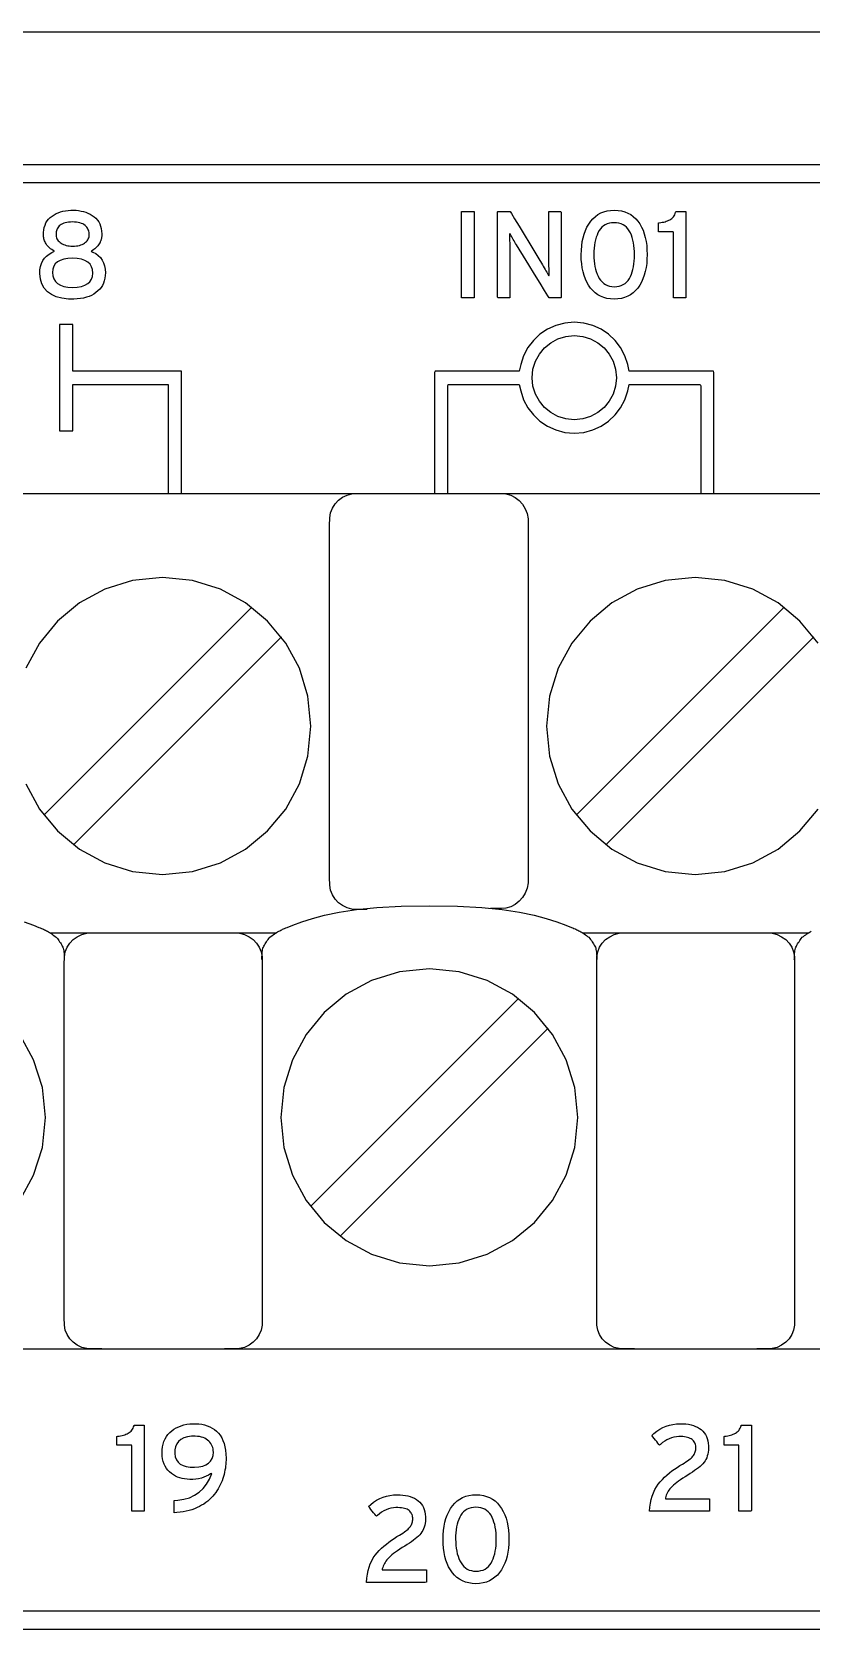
# Model space of a CAD drawing. Extents: x 1 to 47.7, y 0.2 to 33.4.
# Drawn here: x 32.827 to 33.705, y 13.384 to 15.184 of the extents above; entities that cross this region are included whole.
import ezdxf

# ---------------------------------------------------------------- set-up
doc = ezdxf.new("R2010")
doc.units = 0
doc.header["$MEASUREMENT"] = 0
doc.layers.add('6_0____DWG', color=7, linetype='CONTINUOUS')

msp = doc.modelspace()

# ---------------------------------------------------------------- linework, layer by layer
at = {"layer": '6_0____DWG'}
for points in [[(31.5243, 15.1836), (31.7106, 15.1836), (31.8983, 15.1836), (32.0875, 15.1836), (32.2778, 15.1836), (32.4693, 15.1836), (32.6619, 15.1836), (32.8555, 15.1836), (33.0499, 15.1836), (33.2451, 15.1836), (33.441, 15.1836), (33.8344, 15.1836), (34.2293, 15.1836), (34.625, 15.1836), (35.0207, 15.1836), (35.4156, 15.1836), (35.809, 15.1836)], [(33.8015, 15.0339), (33.6777, 15.0339), (33.4277, 15.0339), (33.1745, 15.0339), (32.9188, 15.0339), (32.6611, 15.0339), (32.4018, 15.0339), (31.8808, 15.0339), (31.3597, 15.0339)], [(31.2868, 15.0139), (31.6489, 15.0139), (32.3745, 15.0139), (32.735, 15.0139), (32.9139, 15.0139), (33.0917, 15.0139), (33.2681, 15.0139), (33.4431, 15.0139), (33.6163, 15.0139), (33.7875, 15.0139)], [(33.3111, 14.884), (33.3111, 14.9812), (33.3252, 14.9812), (33.3252, 14.884), (33.3111, 14.884)], [(32.8731, 14.854), (32.8581, 14.854), (32.8581, 14.734), (32.8731, 14.734), (32.8731, 14.7865), (32.9806, 14.7865), (32.9806, 14.6636), (32.9956, 14.6636), (32.9956, 14.8015), (32.8731, 14.8015), (32.8731, 14.854)], [(31.9752, 14.6636), (36.9522, 14.6636)], [(33.2049, 14.1949), (33.2044, 14.1949), (33.203, 14.1949), (33.2011, 14.1949), (33.1989, 14.1949), (33.1967, 14.1949), (33.1947, 14.1949), (33.1932, 14.1949), (33.1925, 14.1949), (33.1877, 14.1952), (33.1821, 14.1967), (33.177, 14.1991), (33.1725, 14.2024), (33.1687, 14.2065), (33.1657, 14.2113), (33.1636, 14.2166), (33.1626, 14.2223), (33.1625, 14.2309), (33.1625, 14.2653), (33.1625, 14.322), (33.1625, 14.392), (33.1625, 14.4664), (33.1625, 14.5364), (33.1625, 14.5931), (33.1625, 14.6275), (33.1626, 14.6361), (33.1636, 14.6418), (33.1657, 14.6471), (33.1687, 14.6519), (33.1725, 14.656), (33.177, 14.6593), (33.1821, 14.6617), (33.1877, 14.6632), (33.1925, 14.6636), (33.1932, 14.6636), (33.1947, 14.6636), (33.1967, 14.6636), (33.1989, 14.6636), (33.2011, 14.6636), (33.203, 14.6636), (33.2044, 14.6636), (33.2049, 14.6636)], [(33.3438, 14.6636), (33.3443, 14.6636), (33.3457, 14.6636), (33.3476, 14.6636), (33.3498, 14.6636), (33.352, 14.6636), (33.354, 14.6636), (33.3555, 14.6636), (33.3562, 14.6636), (33.361, 14.6632), (33.3666, 14.6616), (33.3717, 14.6591), (33.3762, 14.6556), (33.38, 14.6513), (33.383, 14.6463), (33.3851, 14.6408), (33.3861, 14.6348), (33.3862, 14.6261), (33.3862, 14.592), (33.3862, 14.5359), (33.3862, 14.4666), (33.3862, 14.3929), (33.3862, 14.3236), (33.3862, 14.2676), (33.3862, 14.2335), (33.3861, 14.2248), (33.3851, 14.2188), (33.383, 14.2132), (33.38, 14.2083), (33.3762, 14.204), (33.3717, 14.2005), (33.3666, 14.1979), (33.361, 14.1964), (33.3562, 14.196), (33.3555, 14.196), (33.354, 14.196), (33.352, 14.196), (33.3498, 14.196), (33.3476, 14.196), (33.3457, 14.196), (33.3443, 14.196), (33.3438, 14.196)], [(32.82, 14.3363), (32.8354, 14.3079), (32.8559, 14.2832), (32.8806, 14.2628), (32.9091, 14.2474), (32.9405, 14.2377), (32.9743, 14.2343), (33.008, 14.2377), (33.0394, 14.2474), (33.0678, 14.2628), (33.0925, 14.2832), (33.113, 14.3079), (33.1284, 14.3363), (33.1381, 14.3677), (33.1415, 14.4014), (33.1381, 14.4351), (33.1284, 14.4665), (33.113, 14.4949), (33.0925, 14.5197), (33.0678, 14.5402), (33.0394, 14.5556), (33.008, 14.5654), (32.9743, 14.5688), (32.9405, 14.5654), (32.9091, 14.5556), (32.8806, 14.5402), (32.8559, 14.5197), (32.8354, 14.4949), (32.82, 14.4665)], [(33.713, 14.4949), (33.6925, 14.5197), (33.6678, 14.5402), (33.6394, 14.5556), (33.608, 14.5654), (33.5743, 14.5688), (33.5405, 14.5654), (33.5091, 14.5556), (33.4806, 14.5402), (33.4559, 14.5197), (33.4354, 14.4949), (33.42, 14.4665), (33.4102, 14.4351), (33.4068, 14.4014), (33.4102, 14.3677), (33.42, 14.3363), (33.4354, 14.3079), (33.4559, 14.2832), (33.4806, 14.2628), (33.5091, 14.2474), (33.5405, 14.2377), (33.5743, 14.2343), (33.608, 14.2377), (33.6394, 14.2474), (33.6678, 14.2628), (33.6925, 14.2832), (33.713, 14.3079)], [(32.8404, 14.3011), (33.0747, 14.5354)], [(33.4404, 14.3011), (33.6747, 14.5354)], [(32.8738, 14.2677), (33.1081, 14.502)], [(33.4739, 14.2677), (33.7081, 14.502)], [(33.0862, 14.1384), (33.0862, 14.1399), (33.0862, 14.1416), (33.0863, 14.1433), (33.0864, 14.145), (33.0866, 14.1467), (33.0868, 14.1482), (33.087, 14.1497), (33.0873, 14.151), (33.0878, 14.1521), (33.0884, 14.1534), (33.089, 14.1546), (33.0898, 14.1559), (33.0906, 14.1572), (33.0914, 14.1584), (33.0923, 14.1597), (33.0931, 14.161), (33.0939, 14.1622), (33.0951, 14.1634), (33.0964, 14.1644), (33.0977, 14.1654), (33.099, 14.1663), (33.1002, 14.1672), (33.1015, 14.168), (33.1027, 14.1688), (33.1039, 14.1695), (33.1052, 14.1702), (33.1063, 14.1708), (33.1074, 14.1713), (33.1085, 14.1719), (33.1095, 14.1724), (33.1106, 14.1729), (33.1118, 14.1734), (33.1132, 14.174), (33.1147, 14.1746), (33.121, 14.1771), (33.1313, 14.1809), (33.1431, 14.1847), (33.1569, 14.1884), (33.1733, 14.1917), (33.1927, 14.1946), (33.2158, 14.1969), (33.243, 14.1983), (33.2748, 14.1989), (33.3067, 14.1983), (33.3339, 14.1969), (33.357, 14.1946), (33.3764, 14.1917), (33.3928, 14.1884), (33.4066, 14.1847), (33.4184, 14.1809), (33.4287, 14.1771), (33.435, 14.1746), (33.4365, 14.174), (33.4378, 14.1734), (33.439, 14.1729), (33.4401, 14.1724), (33.4412, 14.1719), (33.4422, 14.1713), (33.4433, 14.1708), (33.4445, 14.1702), (33.4457, 14.1695), (33.447, 14.1688), (33.4482, 14.168), (33.4494, 14.1672), (33.4507, 14.1663), (33.4519, 14.1654), (33.4532, 14.1644), (33.4545, 14.1634), (33.4558, 14.1622), (33.4566, 14.161), (33.4574, 14.1597), (33.4582, 14.1584), (33.4591, 14.1572), (33.4599, 14.1559), (33.4606, 14.1546), (33.4613, 14.1534), (33.4619, 14.1521), (33.4623, 14.151), (33.4626, 14.1497), (33.4629, 14.1482), (33.4631, 14.1467), (33.4633, 14.145), (33.4634, 14.1433), (33.4635, 14.1416), (33.4635, 14.1399), (33.4635, 14.1384)], [(32.8184, 14.1809), (32.8287, 14.1771), (32.835, 14.1746), (32.8365, 14.174), (32.8378, 14.1734), (32.839, 14.1729), (32.8401, 14.1724), (32.8412, 14.1719), (32.8423, 14.1713), (32.8433, 14.1708), (32.8445, 14.1702), (32.8457, 14.1695), (32.847, 14.1688), (32.8482, 14.168), (32.8494, 14.1672), (32.8507, 14.1663), (32.8519, 14.1654), (32.8532, 14.1644), (32.8545, 14.1634), (32.8558, 14.1622), (32.8566, 14.161), (32.8574, 14.1597), (32.8582, 14.1584), (32.8591, 14.1572), (32.8599, 14.1559), (32.8606, 14.1546), (32.8613, 14.1534), (32.8619, 14.1521), (32.8623, 14.151), (32.8626, 14.1497), (32.8629, 14.1482), (32.8631, 14.1467), (32.8633, 14.145), (32.8634, 14.1433), (32.8635, 14.1416), (32.8635, 14.1399), (32.8635, 14.1384)], [(32.8477, 14.1683), (33.1025, 14.1683)], [(32.9059, 13.6996), (32.9054, 13.6996), (32.904, 13.6996), (32.9021, 13.6996), (32.8999, 13.6996), (32.8977, 13.6996), (32.8957, 13.6996), (32.8942, 13.6996), (32.8935, 13.6996), (32.8888, 13.6999), (32.8832, 13.7013), (32.8781, 13.7037), (32.8735, 13.707), (32.8697, 13.711), (32.8667, 13.7157), (32.8646, 13.7208), (32.8636, 13.7265), (32.8635, 13.7351), (32.8635, 13.7696), (32.8635, 13.8264), (32.8635, 13.8966), (32.8635, 13.9713), (32.8635, 14.0415), (32.8635, 14.0983), (32.8635, 14.1328), (32.8636, 14.1414), (32.8646, 14.147), (32.8667, 14.1522), (32.8697, 14.1569), (32.8735, 14.1609), (32.8781, 14.1641), (32.8832, 14.1665), (32.8888, 14.168), (32.8935, 14.1683), (32.8942, 14.1683), (32.8957, 14.1683), (32.8977, 14.1683), (32.8999, 14.1683), (32.9021, 14.1683), (32.904, 14.1683), (32.9054, 14.1683), (32.9059, 14.1683)], [(33.044, 14.1683), (33.0445, 14.1683), (33.0458, 14.1683), (33.0478, 14.1683), (33.05, 14.1683), (33.0522, 14.1683), (33.0542, 14.1683), (33.0557, 14.1683), (33.0563, 14.1683), (33.0611, 14.168), (33.0667, 14.1665), (33.0718, 14.1641), (33.0764, 14.1609), (33.0802, 14.1569), (33.0832, 14.1522), (33.0852, 14.147), (33.0863, 14.1414), (33.0864, 14.1328), (33.0864, 14.0983), (33.0864, 14.0415), (33.0864, 13.9713), (33.0864, 13.8966), (33.0864, 13.8264), (33.0864, 13.7696), (33.0864, 13.7351), (33.0863, 13.7265), (33.0852, 13.7208), (33.0832, 13.7157), (33.0802, 13.711), (33.0764, 13.707), (33.0718, 13.7037), (33.0667, 13.7013), (33.0611, 13.6999), (33.0563, 13.6996), (33.0557, 13.6996), (33.0542, 13.6996), (33.0522, 13.6996), (33.05, 13.6996), (33.0478, 13.6996), (33.0458, 13.6996), (33.0445, 13.6996), (33.044, 13.6996)], [(33.4477, 14.1683), (33.7025, 14.1683)], [(33.5059, 13.6996), (33.5054, 13.6996), (33.504, 13.6996), (33.5021, 13.6996), (33.4999, 13.6996), (33.4977, 13.6996), (33.4957, 13.6996), (33.4942, 13.6996), (33.4935, 13.6996), (33.4888, 13.6999), (33.4832, 13.7013), (33.4781, 13.7037), (33.4735, 13.707), (33.4697, 13.711), (33.4667, 13.7157), (33.4646, 13.7208), (33.4636, 13.7265), (33.4635, 13.7351), (33.4635, 13.7696), (33.4635, 13.8264), (33.4635, 13.8966), (33.4635, 13.9713), (33.4635, 14.0415), (33.4635, 14.0983), (33.4635, 14.1328), (33.4636, 14.1414), (33.4646, 14.147), (33.4667, 14.1522), (33.4697, 14.1569), (33.4735, 14.1609), (33.4781, 14.1641), (33.4832, 14.1665), (33.4888, 14.168), (33.4935, 14.1683), (33.4942, 14.1683), (33.4957, 14.1683), (33.4977, 14.1683), (33.4999, 14.1683), (33.5021, 14.1683), (33.504, 14.1683), (33.5054, 14.1683), (33.5059, 14.1683)], [(33.644, 14.1683), (33.6445, 14.1683), (33.6459, 14.1683), (33.6478, 14.1683), (33.65, 14.1683), (33.6522, 14.1683), (33.6542, 14.1683), (33.6557, 14.1683), (33.6564, 14.1683), (33.6611, 14.168), (33.6667, 14.1665), (33.6718, 14.1641), (33.6764, 14.1609), (33.6802, 14.1569), (33.6832, 14.1522), (33.6852, 14.147), (33.6863, 14.1414), (33.6864, 14.1328), (33.6864, 14.0983), (33.6864, 14.0415), (33.6864, 13.9713), (33.6864, 13.8966), (33.6864, 13.8264), (33.6864, 13.7696), (33.6864, 13.7351), (33.6863, 13.7265), (33.6852, 13.7208), (33.6832, 13.7157), (33.6802, 13.711), (33.6764, 13.707), (33.6718, 13.7037), (33.6667, 13.7013), (33.6611, 13.6999), (33.6564, 13.6996), (33.6557, 13.6996), (33.6542, 13.6996), (33.6522, 13.6996), (33.65, 13.6996), (33.6478, 13.6996), (33.6459, 13.6996), (33.6445, 13.6996), (33.644, 13.6996)], [(33.6861, 14.1384), (33.6862, 14.1399), (33.6862, 14.1416), (33.6863, 14.1433), (33.6864, 14.145), (33.6866, 14.1467), (33.6868, 14.1482), (33.687, 14.1497), (33.6873, 14.151), (33.6878, 14.1521), (33.6884, 14.1534), (33.689, 14.1546), (33.6898, 14.1559), (33.6906, 14.1572), (33.6914, 14.1584), (33.6923, 14.1597), (33.6931, 14.161), (33.6939, 14.1622), (33.6951, 14.1634), (33.6965, 14.1644), (33.6977, 14.1654), (33.699, 14.1663), (33.7002, 14.1672), (33.7015, 14.168), (33.7027, 14.1688), (33.7039, 14.1695), (33.7052, 14.1702)], [(33.1411, 13.8601), (33.3753, 14.0944)], [(33.1745, 13.8267), (33.4088, 14.061)], [(32.8136, 13.8669), (32.829, 13.8953), (32.8388, 13.9267), (32.8422, 13.9604), (32.8388, 13.9941), (32.829, 14.0255), (32.8136, 14.0539)], [(32.2935, 13.6996), (37.2746, 13.6996)], [(33.7307, 13.4039), (33.5587, 13.4039), (33.3849, 13.4039), (33.2095, 13.4039), (33.0325, 13.4039), (32.8544, 13.4039), (32.495, 13.4039), (32.133, 13.4039), (31.4073, 13.4039)], [(31.3597, 13.3839), (31.8808, 13.3839), (32.4018, 13.3839), (32.6611, 13.3839), (32.9188, 13.3839), (33.1745, 13.3839), (33.4277, 13.3839), (33.6777, 13.3839), (33.8015, 13.3839)]]:
    msp.add_lwpolyline(points, dxfattribs=at)
for points in [[(32.9099, 14.9123), (32.9097, 14.9091), (32.9093, 14.9061), (32.9086, 14.9032), (32.9077, 14.9005), (32.9065, 14.898), (32.9051, 14.8957), (32.9034, 14.8936), (32.9014, 14.8917), (32.8992, 14.8899), (32.8968, 14.8883), (32.8942, 14.8868), (32.8914, 14.8856), (32.8884, 14.8846), (32.8851, 14.8838), (32.8817, 14.8831), (32.8781, 14.8827), (32.8744, 14.8825), (32.8681, 14.8826), (32.8608, 14.8835), (32.8545, 14.8852), (32.8491, 14.8876), (32.8446, 14.8908), (32.841, 14.8948), (32.8384, 14.8996), (32.8367, 14.9051), (32.836, 14.9114), (32.8361, 14.9157), (32.8367, 14.9194), (32.8378, 14.9228), (32.8392, 14.9259), (32.8411, 14.9286), (32.8435, 14.9311), (32.8463, 14.9333), (32.8495, 14.9351), (32.8524, 14.9366), (32.8508, 14.9374), (32.8494, 14.9383), (32.848, 14.9392), (32.8468, 14.9402), (32.8457, 14.9413), (32.8448, 14.9424), (32.8439, 14.9435), (32.8432, 14.9447), (32.8425, 14.9459), (32.8419, 14.9471), (32.8414, 14.9483), (32.8409, 14.9494), (32.8406, 14.9506), (32.8403, 14.9517), (32.8401, 14.9528), (32.84, 14.9539), (32.84, 14.955), (32.8401, 14.9575), (32.8404, 14.9606), (32.841, 14.9634), (32.8418, 14.966), (32.8429, 14.9684), (32.8443, 14.9707), (32.8459, 14.9727), (32.8477, 14.9746), (32.8498, 14.9762), (32.852, 14.9776), (32.8543, 14.9789), (32.8567, 14.9799), (32.8593, 14.9808), (32.862, 14.9816), (32.8648, 14.9821), (32.8677, 14.9825), (32.8708, 14.9827), (32.8739, 14.9827), (32.8769, 14.9826), (32.8797, 14.9823), (32.8825, 14.9818), (32.8852, 14.9812), (32.8878, 14.9804), (32.8902, 14.9794), (32.8926, 14.9782), (32.8949, 14.9769), (32.8971, 14.9753), (32.8991, 14.9736), (32.9008, 14.9717), (32.9023, 14.9696), (32.9035, 14.9673), (32.9045, 14.9648), (32.9052, 14.962), (32.9056, 14.9591), (32.9059, 14.956), (32.9059, 14.9551), (32.9058, 14.9546), (32.9058, 14.9541), (32.9058, 14.9536), (32.9057, 14.9531), (32.9056, 14.9525), (32.9055, 14.952), (32.9054, 14.9514), (32.9053, 14.9508), (32.9052, 14.9502), (32.905, 14.9496), (32.9048, 14.949), (32.9046, 14.9484), (32.9044, 14.9478), (32.9041, 14.9471), (32.9038, 14.9465), (32.9035, 14.9459), (32.903, 14.9449), (32.9022, 14.9437), (32.9013, 14.9425), (32.9003, 14.9414), (32.8992, 14.9403), (32.898, 14.9393), (32.8967, 14.9384), (32.8952, 14.9375), (32.8937, 14.9367), (32.8958, 14.9355), (32.899, 14.9338), (32.9018, 14.9317), (32.9042, 14.9294), (32.9062, 14.9266), (32.9077, 14.9236), (32.9089, 14.9202), (32.9096, 14.9164)], [(33.4099, 14.884), (33.4085, 14.8862), (33.4048, 14.8922), (33.3996, 14.9007), (33.3934, 14.9107), (33.387, 14.9212), (33.381, 14.9309), (33.3761, 14.9388), (33.3731, 14.9438), (33.3721, 14.9454), (33.3712, 14.9469), (33.3703, 14.9484), (33.3694, 14.9498), (33.3686, 14.9512), (33.3678, 14.9526), (33.367, 14.9539), (33.3663, 14.9552), (33.3656, 14.9564), (33.3653, 14.9556), (33.3653, 14.9533), (33.3653, 14.9508), (33.3653, 14.9484), (33.3654, 14.9458), (33.3654, 14.9432), (33.3654, 14.9404), (33.3654, 14.9377), (33.3654, 14.9348), (33.3655, 14.933), (33.3655, 14.9285), (33.3655, 14.9217), (33.3655, 14.9135), (33.3655, 14.9049), (33.3655, 14.8967), (33.3655, 14.8899), (33.3655, 14.8854), (33.3654, 14.884), (33.3648, 14.884), (33.3634, 14.884), (33.3614, 14.884), (33.3591, 14.884), (33.3568, 14.884), (33.3546, 14.884), (33.3529, 14.884), (33.3519, 14.884), (33.3518, 14.8847), (33.3518, 14.891), (33.3518, 14.9024), (33.3518, 14.9173), (33.3518, 14.9338), (33.3518, 14.9502), (33.3518, 14.9646), (33.3518, 14.9755), (33.3518, 14.9809), (33.352, 14.9812), (33.3532, 14.9812), (33.3551, 14.9812), (33.3574, 14.9812), (33.3598, 14.9812), (33.3622, 14.9812), (33.3642, 14.9812), (33.3656, 14.9812), (33.3661, 14.9812), (33.3674, 14.979), (33.3709, 14.9732), (33.3759, 14.9649), (33.3818, 14.9552), (33.388, 14.945), (33.3937, 14.9355), (33.3983, 14.9279), (33.4012, 14.923), (33.4022, 14.9213), (33.4033, 14.9195), (33.4043, 14.9178), (33.4053, 14.9161), (33.4062, 14.9145), (33.4071, 14.9129), (33.4079, 14.9115), (33.4087, 14.91), (33.4094, 14.9087), (33.4097, 14.9094), (33.4097, 14.9118), (33.4097, 14.9143), (33.4097, 14.9169), (33.4096, 14.9195), (33.4096, 14.9222), (33.4096, 14.9249), (33.4096, 14.9277), (33.4096, 14.9306), (33.4096, 14.9324), (33.4096, 14.9369), (33.4096, 14.9437), (33.4096, 14.9518), (33.4096, 14.9604), (33.4096, 14.9685), (33.4096, 14.9753), (33.4096, 14.9798), (33.4096, 14.9812), (33.4102, 14.9812), (33.4117, 14.9812), (33.4137, 14.9812), (33.4159, 14.9812), (33.4183, 14.9812), (33.4204, 14.9812), (33.4221, 14.9812), (33.4231, 14.9812), (33.4233, 14.9805), (33.4233, 14.9742), (33.4233, 14.9628), (33.4233, 14.9479), (33.4233, 14.9314), (33.4233, 14.915), (33.4233, 14.9006), (33.4233, 14.8897), (33.4233, 14.8843), (33.423, 14.884), (33.4219, 14.884), (33.4202, 14.884), (33.4181, 14.884), (33.4158, 14.884), (33.4135, 14.884), (33.4117, 14.884), (33.4104, 14.884)], [(33.5203, 14.9328), (33.5201, 14.9276), (33.5198, 14.9227), (33.5191, 14.918), (33.5182, 14.9136), (33.517, 14.9094), (33.5156, 14.9055), (33.5139, 14.9017), (33.512, 14.8983), (33.5097, 14.895), (33.5073, 14.8922), (33.5045, 14.8896), (33.5016, 14.8875), (33.4984, 14.8858), (33.4949, 14.8844), (33.4912, 14.8834), (33.4872, 14.8827), (33.483, 14.8824), (33.4789, 14.8827), (33.4749, 14.8833), (33.4713, 14.8843), (33.4678, 14.8857), (33.4646, 14.8875), (33.4617, 14.8896), (33.459, 14.8921), (33.4566, 14.8949), (33.4543, 14.8981), (33.4524, 14.9015), (33.4507, 14.9052), (33.4493, 14.9091), (33.4481, 14.9133), (33.4472, 14.9177), (33.4465, 14.9224), (33.4461, 14.9273), (33.446, 14.9325), (33.4462, 14.9377), (33.4465, 14.9426), (33.4472, 14.9473), (33.4481, 14.9517), (33.4493, 14.9559), (33.4508, 14.9599), (33.4525, 14.9636), (33.4545, 14.9671), (33.4567, 14.9703), (33.4592, 14.9732), (33.4619, 14.9757), (33.4649, 14.9778), (33.4681, 14.9796), (33.4715, 14.9809), (33.4752, 14.9819), (33.4791, 14.9825), (33.4833, 14.9827), (33.4875, 14.9825), (33.4914, 14.9819), (33.4951, 14.9809), (33.4986, 14.9795), (33.5018, 14.9778), (33.5047, 14.9757), (33.5074, 14.9732), (33.5099, 14.9704), (33.5121, 14.9672), (33.514, 14.9638), (33.5157, 14.9601), (33.5171, 14.9562), (33.5182, 14.952), (33.5191, 14.9475), (33.5198, 14.9429), (33.5201, 14.9379)], [(33.5498, 14.884), (33.5498, 14.8869), (33.5498, 14.8944), (33.5498, 14.9053), (33.5498, 14.918), (33.5498, 14.931), (33.5498, 14.943), (33.5498, 14.9524), (33.5498, 14.9578), (33.5497, 14.9585), (33.5485, 14.9585), (33.5464, 14.9585), (33.5437, 14.9585), (33.5408, 14.9585), (33.5379, 14.9585), (33.5355, 14.9585), (33.5338, 14.9585), (33.5331, 14.9585), (33.5331, 14.9589), (33.5331, 14.9599), (33.5331, 14.9614), (33.5331, 14.9631), (33.5331, 14.9649), (33.5331, 14.9665), (33.5331, 14.9677), (33.5331, 14.9685), (33.534, 14.9686), (33.5357, 14.9688), (33.5373, 14.9691), (33.5389, 14.9694), (33.5404, 14.9698), (33.5419, 14.9703), (33.5433, 14.9708), (33.5446, 14.9714), (33.5459, 14.972), (33.5471, 14.9727), (33.5482, 14.9735), (33.5491, 14.9744), (33.55, 14.9754), (33.5507, 14.9765), (33.5514, 14.9777), (33.5519, 14.979), (33.5524, 14.9804), (33.5527, 14.9812), (33.5535, 14.9812), (33.5549, 14.9812), (33.5568, 14.9812), (33.5588, 14.9812), (33.5607, 14.9812), (33.5624, 14.9812), (33.5635, 14.9812), (33.564, 14.9812), (33.564, 14.9775), (33.564, 14.9676), (33.564, 14.9534), (33.564, 14.9369), (33.564, 14.9199), (33.564, 14.9043), (33.564, 14.892), (33.564, 14.885), (33.5638, 14.884), (33.5628, 14.884), (33.561, 14.884), (33.5587, 14.884), (33.5563, 14.884), (33.5539, 14.884), (33.5518, 14.884), (33.5504, 14.884)], [(32.8916, 14.9551), (32.8916, 14.9565), (32.8914, 14.9578), (32.8911, 14.9591), (32.8907, 14.9603), (32.8902, 14.9615), (32.8895, 14.9626), (32.8888, 14.9636), (32.8879, 14.9647), (32.8869, 14.9656), (32.8857, 14.9665), (32.8843, 14.9673), (32.8828, 14.9679), (32.8811, 14.9684), (32.8793, 14.9689), (32.8773, 14.9692), (32.8751, 14.9694), (32.8728, 14.9695), (32.8705, 14.9694), (32.8684, 14.9692), (32.8664, 14.9689), (32.8646, 14.9685), (32.8629, 14.968), (32.8614, 14.9674), (32.8601, 14.9667), (32.8589, 14.9659), (32.8579, 14.965), (32.857, 14.964), (32.8562, 14.963), (32.8556, 14.9619), (32.8551, 14.9608), (32.8547, 14.9596), (32.8544, 14.9583), (32.8542, 14.957), (32.8542, 14.9557), (32.8543, 14.9543), (32.8545, 14.953), (32.8548, 14.9517), (32.8553, 14.9506), (32.856, 14.9494), (32.8567, 14.9484), (32.8577, 14.9474), (32.8587, 14.9464), (32.8599, 14.9456), (32.8612, 14.9448), (32.8626, 14.9441), (32.8641, 14.9436), (32.8657, 14.9431), (32.8674, 14.9427), (32.8691, 14.9425), (32.871, 14.9423), (32.873, 14.9423), (32.8751, 14.9423), (32.8771, 14.9425), (32.8789, 14.9427), (32.8807, 14.9431), (32.8823, 14.9436), (32.8837, 14.9442), (32.8851, 14.9449), (32.8863, 14.9457), (32.8874, 14.9466), (32.8884, 14.9475), (32.8893, 14.9484), (32.89, 14.9494), (32.8906, 14.9504), (32.8911, 14.9515), (32.8914, 14.9527), (32.8916, 14.9539)], [(33.506, 14.9325), (33.506, 14.9361), (33.5057, 14.9396), (33.5054, 14.9429), (33.5049, 14.9461), (33.5042, 14.9491), (33.5034, 14.9519), (33.5025, 14.9546), (33.5014, 14.9572), (33.5001, 14.9595), (33.4987, 14.9616), (33.497, 14.9635), (33.4952, 14.965), (33.4931, 14.9663), (33.4909, 14.9673), (33.4885, 14.968), (33.4858, 14.9685), (33.483, 14.9686), (33.4803, 14.9685), (33.4777, 14.968), (33.4753, 14.9673), (33.4731, 14.9663), (33.4711, 14.9651), (33.4692, 14.9635), (33.4676, 14.9617), (33.4662, 14.9597), (33.4649, 14.9573), (33.4638, 14.9548), (33.4628, 14.9522), (33.462, 14.9493), (33.4614, 14.9464), (33.4608, 14.9432), (33.4605, 14.9399), (33.4603, 14.9364), (33.4603, 14.9328), (33.4603, 14.9292), (33.4606, 14.9257), (33.4609, 14.9224), (33.4615, 14.9193), (33.4622, 14.9163), (33.463, 14.9135), (33.464, 14.9108), (33.4651, 14.9083), (33.4664, 14.9059), (33.4679, 14.9038), (33.4695, 14.9019), (33.4714, 14.9003), (33.4734, 14.899), (33.4756, 14.8979), (33.478, 14.8972), (33.4805, 14.8967), (33.4833, 14.8965), (33.4861, 14.8967), (33.4887, 14.8972), (33.4911, 14.8979), (33.4933, 14.8989), (33.4954, 14.9002), (33.4972, 14.9018), (33.4988, 14.9037), (33.5003, 14.9058), (33.5015, 14.9082), (33.5026, 14.9107), (33.5035, 14.9133), (33.5043, 14.9161), (33.5049, 14.9191), (33.5054, 14.9222), (33.5058, 14.9255), (33.506, 14.9289)], [(32.8956, 14.9119), (32.8953, 14.9158), (32.8943, 14.9191), (32.8925, 14.9219), (32.89, 14.9243), (32.8868, 14.9261), (32.8828, 14.9274), (32.8782, 14.9282), (32.8728, 14.9286), (32.8675, 14.9283), (32.8629, 14.9275), (32.859, 14.9262), (32.8558, 14.9244), (32.8534, 14.9222), (32.8516, 14.9195), (32.8505, 14.9163), (32.8502, 14.9126), (32.8506, 14.9087), (32.8517, 14.9053), (32.8535, 14.9024), (32.856, 14.9001), (32.8592, 14.8982), (32.8631, 14.8969), (32.8676, 14.8961), (32.8729, 14.8957), (32.8782, 14.8961), (32.8829, 14.8969), (32.8868, 14.8982), (32.89, 14.9), (32.8924, 14.9022), (32.8942, 14.905), (32.8953, 14.9082)], [(33.4381, 14.8565), (33.4274, 14.8556), (33.4173, 14.8529), (33.4079, 14.8486), (33.3995, 14.8429), (33.3921, 14.836), (33.3859, 14.8279), (33.3811, 14.8188), (33.3778, 14.809), (33.3761, 14.8015), (33.3708, 14.8015), (33.3601, 14.8015), (33.3458, 14.8015), (33.3297, 14.8015), (33.3134, 14.8015), (33.2988, 14.8015), (33.2875, 14.8015), (33.2813, 14.8015), (33.2806, 14.7998), (33.2806, 14.7897), (33.2806, 14.7726), (33.2806, 14.751), (33.2806, 14.7275), (33.2806, 14.7045), (33.2806, 14.6845), (33.2806, 14.6701), (33.2806, 14.6637), (33.281, 14.6636), (33.2824, 14.6636), (33.2844, 14.6636), (33.2869, 14.6636), (33.2894, 14.6636), (33.2919, 14.6636), (33.2939, 14.6636), (33.2952, 14.6636), (33.2956, 14.6637), (33.2956, 14.6694), (33.2956, 14.6823), (33.2956, 14.7), (33.2956, 14.7205), (33.2956, 14.7415), (33.2956, 14.7607), (33.2956, 14.776), (33.2956, 14.785), (33.2962, 14.7865), (33.3014, 14.7865), (33.311, 14.7865), (33.3233, 14.7865), (33.337, 14.7865), (33.3506, 14.7865), (33.3626, 14.7865), (33.3716, 14.7865), (33.3761, 14.7865), (33.3778, 14.7791), (33.3811, 14.7692), (33.3859, 14.7601), (33.3921, 14.752), (33.3995, 14.7451), (33.4079, 14.7394), (33.4173, 14.7351), (33.4274, 14.7324), (33.4381, 14.7315), (33.4488, 14.7324), (33.459, 14.7351), (33.4683, 14.7394), (33.4768, 14.7451), (33.4842, 14.752), (33.4904, 14.7601), (33.4952, 14.7692), (33.4985, 14.7791), (33.5001, 14.7865), (33.5046, 14.7865), (33.5136, 14.7865), (33.5257, 14.7865), (33.5393, 14.7865), (33.553, 14.7865), (33.5653, 14.7865), (33.5748, 14.7865), (33.5801, 14.7865), (33.5806, 14.785), (33.5806, 14.776), (33.5806, 14.7607), (33.5806, 14.7415), (33.5806, 14.7205), (33.5806, 14.7), (33.5806, 14.6823), (33.5806, 14.6694), (33.5806, 14.6637), (33.581, 14.6636), (33.5824, 14.6636), (33.5844, 14.6636), (33.5868, 14.6636), (33.5894, 14.6636), (33.5919, 14.6636), (33.5939, 14.6636), (33.5952, 14.6636), (33.5956, 14.6637), (33.5956, 14.6701), (33.5956, 14.6845), (33.5956, 14.7045), (33.5956, 14.7275), (33.5956, 14.751), (33.5956, 14.7726), (33.5956, 14.7897), (33.5956, 14.7998), (33.595, 14.8015), (33.5888, 14.8015), (33.5775, 14.8015), (33.5628, 14.8015), (33.5466, 14.8015), (33.5305, 14.8015), (33.5162, 14.8015), (33.5055, 14.8015), (33.5002, 14.8015), (33.4985, 14.809), (33.4952, 14.8188), (33.4904, 14.8279), (33.4842, 14.836), (33.4768, 14.8429), (33.4683, 14.8486), (33.459, 14.8529), (33.4488, 14.8556)], [(33.4381, 14.7465), (33.4286, 14.7475), (33.4197, 14.7503), (33.4116, 14.7546), (33.4046, 14.7604), (33.3988, 14.7675), (33.3944, 14.7755), (33.3916, 14.7844), (33.3906, 14.794), (33.3916, 14.8036), (33.3944, 14.8125), (33.3988, 14.8205), (33.4046, 14.8276), (33.4116, 14.8334), (33.4197, 14.8378), (33.4286, 14.8405), (33.4381, 14.8415), (33.4477, 14.8405), (33.4566, 14.8378), (33.4647, 14.8334), (33.4717, 14.8276), (33.4775, 14.8205), (33.4819, 14.8125), (33.4847, 14.8036), (33.4856, 14.794), (33.4847, 14.7844), (33.4819, 14.7755), (33.4775, 14.7675), (33.4717, 14.7604), (33.4647, 14.7546), (33.4566, 14.7503), (33.4477, 14.7475)], [(33.1075, 13.9604), (33.1109, 13.9267), (33.1206, 13.8953), (33.1361, 13.8669), (33.1565, 13.8422), (33.1813, 13.8218), (33.2097, 13.8064), (33.2412, 13.7967), (33.2749, 13.7933), (33.3086, 13.7967), (33.34, 13.8064), (33.3684, 13.8218), (33.3932, 13.8422), (33.4136, 13.8669), (33.429, 13.8953), (33.4388, 13.9267), (33.4422, 13.9604), (33.4388, 13.9941), (33.429, 14.0255), (33.4136, 14.0539), (33.3932, 14.0787), (33.3684, 14.0992), (33.34, 14.1146), (33.3086, 14.1244), (33.2749, 14.1278), (33.2412, 14.1244), (33.2097, 14.1146), (33.1813, 14.0992), (33.1565, 14.0787), (33.1361, 14.0539), (33.1206, 14.0255), (33.1109, 13.9941)], [(32.9395, 13.5166), (32.9395, 13.5194), (32.9395, 13.527), (32.9395, 13.5379), (32.9395, 13.5506), (32.9395, 13.5636), (32.9395, 13.5756), (32.9395, 13.585), (32.9395, 13.5904), (32.9394, 13.5911), (32.9382, 13.5911), (32.9361, 13.5911), (32.9334, 13.5911), (32.9305, 13.5911), (32.9276, 13.5911), (32.9252, 13.5911), (32.9235, 13.5911), (32.9228, 13.5911), (32.9228, 13.5915), (32.9228, 13.5925), (32.9228, 13.594), (32.9228, 13.5957), (32.9228, 13.5974), (32.9228, 13.599), (32.9228, 13.6003), (32.9228, 13.601), (32.9237, 13.6012), (32.9254, 13.6014), (32.927, 13.6017), (32.9286, 13.602), (32.9301, 13.6024), (32.9316, 13.6028), (32.933, 13.6034), (32.9343, 13.6039), (32.9356, 13.6046), (32.9368, 13.6053), (32.9379, 13.6061), (32.9388, 13.607), (32.9397, 13.608), (32.9404, 13.6091), (32.9411, 13.6103), (32.9416, 13.6116), (32.9421, 13.613), (32.9423, 13.6138), (32.9432, 13.6138), (32.9446, 13.6138), (32.9464, 13.6138), (32.9484, 13.6138), (32.9504, 13.6138), (32.952, 13.6138), (32.9532, 13.6138), (32.9536, 13.6138), (32.9536, 13.61), (32.9536, 13.6001), (32.9536, 13.586), (32.9536, 13.5694), (32.9536, 13.5524), (32.9536, 13.5368), (32.9536, 13.5246), (32.9536, 13.5175), (32.9535, 13.5166), (32.9525, 13.5166), (32.9507, 13.5166), (32.9484, 13.5166), (32.946, 13.5166), (32.9436, 13.5166), (32.9415, 13.5166), (32.9401, 13.5166)], [(33.0459, 13.5766), (33.0458, 13.5743), (33.0457, 13.5721), (33.0455, 13.5698), (33.0453, 13.5675), (33.045, 13.5652), (33.0446, 13.5629), (33.0441, 13.5606), (33.0436, 13.5582), (33.043, 13.5558), (33.0422, 13.5535), (33.0413, 13.5511), (33.0404, 13.5488), (33.0393, 13.5465), (33.0381, 13.5442), (33.0369, 13.542), (33.0355, 13.5398), (33.0341, 13.5377), (33.0325, 13.5356), (33.0309, 13.5336), (33.0291, 13.5316), (33.0272, 13.5298), (33.0252, 13.5281), (33.023, 13.5264), (33.0207, 13.5248), (33.0183, 13.5234), (33.0158, 13.522), (33.0131, 13.5207), (33.0103, 13.5195), (33.0073, 13.5184), (33.0042, 13.5175), (33.001, 13.5167), (32.9976, 13.5161), (32.9941, 13.5156), (32.9904, 13.5152), (32.9875, 13.515), (32.9875, 13.5158), (32.9875, 13.5173), (32.9875, 13.5193), (32.9875, 13.5216), (32.9875, 13.5239), (32.9875, 13.526), (32.9875, 13.5277), (32.9875, 13.5286), (32.9915, 13.529), (32.9984, 13.5301), (33.0047, 13.5319), (33.0104, 13.5346), (33.0155, 13.538), (33.02, 13.5421), (33.0238, 13.5471), (33.027, 13.5528), (33.0296, 13.5593), (33.0282, 13.5589), (33.026, 13.5573), (33.0235, 13.556), (33.0208, 13.5549), (33.018, 13.554), (33.0149, 13.5533), (33.0117, 13.5528), (33.0083, 13.5526), (33.0048, 13.5525), (33.0019, 13.5527), (32.999, 13.553), (32.9963, 13.5535), (32.9937, 13.5542), (32.9912, 13.5552), (32.9887, 13.5563), (32.9864, 13.5576), (32.9842, 13.5591), (32.9821, 13.5609), (32.9802, 13.5628), (32.9785, 13.5649), (32.9771, 13.5673), (32.9759, 13.5698), (32.975, 13.5726), (32.9743, 13.5756), (32.9739, 13.5788), (32.9737, 13.5822), (32.9738, 13.5857), (32.9741, 13.5892), (32.9748, 13.5924), (32.9757, 13.5954), (32.977, 13.5982), (32.9785, 13.6008), (32.9802, 13.6031), (32.9823, 13.6053), (32.9846, 13.6073), (32.987, 13.609), (32.9896, 13.6106), (32.9924, 13.6119), (32.9953, 13.613), (32.9983, 13.6139), (33.0015, 13.6146), (33.0048, 13.615), (33.0083, 13.6153), (33.0118, 13.6153), (33.0152, 13.6151), (33.0185, 13.6146), (33.0216, 13.6139), (33.0246, 13.613), (33.0274, 13.6119), (33.03, 13.6104), (33.0326, 13.6088), (33.0349, 13.6069), (33.0371, 13.6048), (33.0391, 13.6023), (33.0409, 13.5995), (33.0423, 13.5964), (33.0436, 13.5931), (33.0445, 13.5894), (33.0452, 13.5854), (33.0457, 13.5811)], [(33.5229, 13.5166), (33.5233, 13.5212), (33.524, 13.5257), (33.5248, 13.5298), (33.5259, 13.5338), (33.5273, 13.5375), (33.5289, 13.541), (33.5307, 13.5442), (33.5327, 13.5472), (33.535, 13.5499), (33.5375, 13.5525), (33.54, 13.555), (33.5426, 13.5574), (33.5454, 13.5598), (33.5482, 13.562), (33.5512, 13.5641), (33.5542, 13.5661), (33.5573, 13.5681), (33.5601, 13.5697), (33.5621, 13.5709), (33.564, 13.5722), (33.5657, 13.5733), (33.5672, 13.5745), (33.5686, 13.5756), (33.5698, 13.5766), (33.5709, 13.5777), (33.5718, 13.5786), (33.5725, 13.5796), (33.5731, 13.5806), (33.5737, 13.5816), (33.5741, 13.5826), (33.5745, 13.5836), (33.5748, 13.5847), (33.575, 13.5857), (33.5751, 13.5868), (33.5751, 13.5879), (33.5751, 13.5892), (33.575, 13.5905), (33.5747, 13.5917), (33.5743, 13.5928), (33.5739, 13.5939), (33.5733, 13.5949), (33.5726, 13.5958), (33.5719, 13.5966), (33.571, 13.5974), (33.5699, 13.5982), (33.5687, 13.5988), (33.5674, 13.5994), (33.5659, 13.5998), (33.5643, 13.6002), (33.5625, 13.6005), (33.5606, 13.6007), (33.5585, 13.6008), (33.5561, 13.6008), (33.5533, 13.6005), (33.5505, 13.6), (33.5478, 13.5993), (33.5452, 13.5983), (33.5426, 13.5971), (33.5401, 13.5956), (33.5377, 13.594), (33.5354, 13.592), (33.5343, 13.5912), (33.5336, 13.592), (33.5325, 13.5934), (33.5311, 13.5951), (33.5296, 13.5969), (33.5281, 13.5988), (33.5268, 13.6004), (33.5258, 13.6016), (33.5254, 13.6021), (33.5278, 13.6043), (33.5311, 13.6069), (33.5345, 13.6091), (33.538, 13.6109), (33.5417, 13.6124), (33.5455, 13.6137), (33.5494, 13.6145), (33.5534, 13.6151), (33.5575, 13.6153), (33.5608, 13.6152), (33.564, 13.615), (33.567, 13.6146), (33.5698, 13.614), (33.5724, 13.6132), (33.5749, 13.6123), (33.5772, 13.6113), (33.5794, 13.61), (33.5813, 13.6086), (33.5831, 13.6069), (33.5847, 13.6051), (33.586, 13.6031), (33.5871, 13.6009), (33.588, 13.5986), (33.5887, 13.5961), (33.5892, 13.5933), (33.5895, 13.5905), (33.5895, 13.5877), (33.5894, 13.5853), (33.5891, 13.5831), (33.5887, 13.5809), (33.5881, 13.5789), (33.5874, 13.5769), (33.5865, 13.5751), (33.5855, 13.5734), (33.5844, 13.5718), (33.5831, 13.5702), (33.5816, 13.5687), (33.5799, 13.5672), (33.578, 13.5656), (33.576, 13.564), (33.5738, 13.5624), (33.5714, 13.5607), (33.5689, 13.5591), (33.5662, 13.5574), (33.5633, 13.5556), (33.5606, 13.5539), (33.558, 13.5522), (33.5557, 13.5506), (33.5536, 13.549), (33.5517, 13.5475), (33.55, 13.546), (33.5485, 13.5446), (33.5472, 13.5433), (33.546, 13.5419), (33.5449, 13.5405), (33.544, 13.5391), (33.5432, 13.5377), (33.5424, 13.5362), (33.5418, 13.5347), (33.5413, 13.5332), (33.5408, 13.5317), (33.5408, 13.5307), (33.5437, 13.5307), (33.5493, 13.5307), (33.5567, 13.5307), (33.5651, 13.5307), (33.5735, 13.5307), (33.581, 13.5307), (33.5869, 13.5307), (33.5901, 13.5307), (33.5905, 13.5305), (33.5905, 13.5295), (33.5905, 13.5278), (33.5905, 13.5256), (33.5905, 13.5232), (33.5905, 13.5209), (33.5905, 13.5188), (33.5905, 13.5173), (33.5905, 13.5166), (33.589, 13.5166), (33.5833, 13.5166), (33.5745, 13.5166), (33.5637, 13.5166), (33.5522, 13.5166), (33.5412, 13.5166), (33.5318, 13.5166), (33.5254, 13.5166)], [(33.6236, 13.5166), (33.6236, 13.5194), (33.6236, 13.527), (33.6236, 13.5379), (33.6236, 13.5506), (33.6236, 13.5636), (33.6236, 13.5756), (33.6236, 13.585), (33.6236, 13.5904), (33.6235, 13.5911), (33.6223, 13.5911), (33.6201, 13.5911), (33.6175, 13.5911), (33.6145, 13.5911), (33.6117, 13.5911), (33.6093, 13.5911), (33.6076, 13.5911), (33.6069, 13.5911), (33.6069, 13.5915), (33.6069, 13.5925), (33.6069, 13.594), (33.6069, 13.5957), (33.6069, 13.5974), (33.6069, 13.599), (33.6069, 13.6003), (33.6069, 13.601), (33.6078, 13.6012), (33.6095, 13.6014), (33.6111, 13.6017), (33.6127, 13.602), (33.6142, 13.6024), (33.6157, 13.6028), (33.6171, 13.6034), (33.6184, 13.6039), (33.6197, 13.6046), (33.6209, 13.6053), (33.6219, 13.6061), (33.6229, 13.607), (33.6238, 13.608), (33.6245, 13.6091), (33.6252, 13.6103), (33.6257, 13.6116), (33.6262, 13.613), (33.6264, 13.6138), (33.6273, 13.6138), (33.6287, 13.6138), (33.6305, 13.6138), (33.6325, 13.6138), (33.6345, 13.6138), (33.6361, 13.6138), (33.6373, 13.6138), (33.6377, 13.6138), (33.6377, 13.61), (33.6377, 13.6001), (33.6377, 13.586), (33.6377, 13.5694), (33.6377, 13.5524), (33.6377, 13.5368), (33.6377, 13.5246), (33.6377, 13.5175), (33.6376, 13.5166), (33.6366, 13.5166), (33.6348, 13.5166), (33.6325, 13.5166), (33.6301, 13.5166), (33.6277, 13.5166), (33.6256, 13.5166), (33.6242, 13.5166)], [(33.0315, 13.5834), (33.0314, 13.5852), (33.0312, 13.5869), (33.0308, 13.5885), (33.0302, 13.5901), (33.0295, 13.5916), (33.0286, 13.593), (33.0276, 13.5944), (33.0264, 13.5957), (33.025, 13.5969), (33.0235, 13.5979), (33.0218, 13.5989), (33.02, 13.5996), (33.018, 13.6002), (33.0158, 13.6007), (33.0135, 13.601), (33.011, 13.6012), (33.0069, 13.6011), (33.0022, 13.6004), (32.9982, 13.5992), (32.9949, 13.5976), (32.9922, 13.5954), (32.9902, 13.5927), (32.9888, 13.5894), (32.988, 13.5857), (32.988, 13.5816), (32.9886, 13.5779), (32.9898, 13.5747), (32.9917, 13.572), (32.9942, 13.5698), (32.9973, 13.5681), (33.001, 13.567), (33.0054, 13.5663), (33.0103, 13.5662), (33.0152, 13.5666), (33.0195, 13.5674), (33.0231, 13.5688), (33.026, 13.5707), (33.0283, 13.5731), (33.03, 13.576), (33.0311, 13.5794)], [(33.2039, 13.4365), (33.2043, 13.4412), (33.205, 13.4456), (33.2058, 13.4498), (33.207, 13.4537), (33.2083, 13.4574), (33.2099, 13.4609), (33.2117, 13.4641), (33.2137, 13.4671), (33.216, 13.4699), (33.2185, 13.4725), (33.221, 13.475), (33.2236, 13.4774), (33.2264, 13.4797), (33.2292, 13.4819), (33.2322, 13.4841), (33.2352, 13.4861), (33.2383, 13.488), (33.2411, 13.4896), (33.2431, 13.4909), (33.245, 13.4921), (33.2467, 13.4933), (33.2482, 13.4944), (33.2496, 13.4955), (33.2509, 13.4966), (33.2519, 13.4976), (33.2528, 13.4986), (33.2535, 13.4995), (33.2541, 13.5005), (33.2547, 13.5015), (33.2551, 13.5025), (33.2555, 13.5036), (33.2558, 13.5046), (33.256, 13.5057), (33.2561, 13.5068), (33.2562, 13.5079), (33.2561, 13.5092), (33.256, 13.5104), (33.2557, 13.5116), (33.2554, 13.5128), (33.2549, 13.5138), (33.2543, 13.5148), (33.2537, 13.5157), (33.2529, 13.5166), (33.252, 13.5174), (33.2509, 13.5181), (33.2497, 13.5188), (33.2484, 13.5193), (33.2469, 13.5198), (33.2453, 13.5202), (33.2435, 13.5204), (33.2416, 13.5206), (33.2395, 13.5207), (33.2371, 13.5207), (33.2343, 13.5205), (33.2315, 13.52), (33.2288, 13.5192), (33.2262, 13.5183), (33.2236, 13.517), (33.2211, 13.5156), (33.2187, 13.5139), (33.2164, 13.512), (33.2153, 13.5112), (33.2146, 13.512), (33.2135, 13.5133), (33.2121, 13.515), (33.2106, 13.5169), (33.2091, 13.5187), (33.2078, 13.5203), (33.2068, 13.5215), (33.2064, 13.5221), (33.2088, 13.5243), (33.2121, 13.5268), (33.2155, 13.529), (33.2191, 13.5309), (33.2227, 13.5324), (33.2265, 13.5336), (33.2304, 13.5345), (33.2344, 13.535), (33.2385, 13.5353), (33.2419, 13.5352), (33.245, 13.5349), (33.248, 13.5345), (33.2508, 13.5339), (33.2534, 13.5332), (33.2559, 13.5323), (33.2582, 13.5312), (33.2604, 13.53), (33.2623, 13.5285), (33.2641, 13.5269), (33.2657, 13.5251), (33.267, 13.5231), (33.2681, 13.5209), (33.269, 13.5185), (33.2697, 13.516), (33.2702, 13.5133), (33.2705, 13.5104), (33.2705, 13.5076), (33.2704, 13.5053), (33.2701, 13.503), (33.2697, 13.5009), (33.2691, 13.4988), (33.2684, 13.4969), (33.2675, 13.495), (33.2665, 13.4933), (33.2654, 13.4917), (33.2641, 13.4902), (33.2626, 13.4887), (33.2609, 13.4871), (33.259, 13.4855), (33.257, 13.4839), (33.2548, 13.4823), (33.2524, 13.4807), (33.2499, 13.479), (33.2472, 13.4773), (33.2443, 13.4756), (33.2416, 13.4738), (33.239, 13.4722), (33.2367, 13.4705), (33.2346, 13.469), (33.2327, 13.4675), (33.231, 13.466), (33.2295, 13.4646), (33.2282, 13.4632), (33.227, 13.4619), (33.226, 13.4605), (33.225, 13.459), (33.2242, 13.4576), (33.2234, 13.4562), (33.2228, 13.4547), (33.2223, 13.4532), (33.2218, 13.4516), (33.2218, 13.4506), (33.2247, 13.4506), (33.2303, 13.4506), (33.2377, 13.4506), (33.2461, 13.4506), (33.2545, 13.4506), (33.262, 13.4506), (33.2679, 13.4506), (33.2711, 13.4506), (33.2715, 13.4505), (33.2715, 13.4495), (33.2715, 13.4477), (33.2715, 13.4456), (33.2715, 13.4432), (33.2715, 13.4408), (33.2715, 13.4388), (33.2715, 13.4373), (33.2715, 13.4366), (33.27, 13.4365), (33.2643, 13.4365), (33.2555, 13.4365), (33.2447, 13.4365), (33.2332, 13.4365), (33.2222, 13.4365), (33.2129, 13.4365), (33.2064, 13.4365)], [(33.3645, 13.4853), (33.3644, 13.4801), (33.364, 13.4752), (33.3633, 13.4706), (33.3624, 13.4661), (33.3613, 13.4619), (33.3598, 13.458), (33.3581, 13.4543), (33.3562, 13.4508), (33.354, 13.4476), (33.3515, 13.4447), (33.3488, 13.4422), (33.3458, 13.44), (33.3426, 13.4383), (33.3391, 13.4369), (33.3354, 13.4359), (33.3315, 13.4352), (33.3273, 13.435), (33.3231, 13.4352), (33.3192, 13.4359), (33.3155, 13.4369), (33.3121, 13.4382), (33.3089, 13.44), (33.306, 13.4421), (33.3033, 13.4446), (33.3008, 13.4474), (33.2986, 13.4506), (33.2966, 13.454), (33.295, 13.4577), (33.2935, 13.4616), (33.2924, 13.4658), (33.2914, 13.4702), (33.2908, 13.4749), (33.2904, 13.4798), (33.2903, 13.485), (33.2904, 13.4902), (33.2908, 13.4951), (33.2915, 13.4998), (33.2924, 13.5042), (33.2936, 13.5084), (33.295, 13.5124), (33.2967, 13.5161), (33.2987, 13.5196), (33.3009, 13.5228), (33.3034, 13.5257), (33.3062, 13.5282), (33.3091, 13.5303), (33.3123, 13.5321), (33.3158, 13.5335), (33.3194, 13.5344), (33.3234, 13.535), (33.3275, 13.5353), (33.3317, 13.535), (33.3357, 13.5344), (33.3394, 13.5334), (33.3428, 13.532), (33.346, 13.5303), (33.349, 13.5282), (33.3517, 13.5258), (33.3541, 13.5229), (33.3563, 13.5197), (33.3582, 13.5163), (33.3599, 13.5126), (33.3613, 13.5087), (33.3625, 13.5045), (33.3634, 13.5001), (33.364, 13.4954), (33.3644, 13.4905)], [(33.3503, 13.485), (33.3502, 13.4886), (33.35, 13.4921), (33.3496, 13.4954), (33.3491, 13.4986), (33.3485, 13.5016), (33.3477, 13.5044), (33.3467, 13.5071), (33.3456, 13.5097), (33.3444, 13.5121), (33.3429, 13.5142), (33.3412, 13.516), (33.3394, 13.5175), (33.3374, 13.5188), (33.3351, 13.5198), (33.3327, 13.5205), (33.3301, 13.521), (33.3273, 13.5212), (33.3245, 13.521), (33.3219, 13.5206), (33.3195, 13.5198), (33.3173, 13.5189), (33.3153, 13.5176), (33.3135, 13.5161), (33.3119, 13.5143), (33.3104, 13.5122), (33.3091, 13.5099), (33.308, 13.5074), (33.3071, 13.5047), (33.3063, 13.5019), (33.3056, 13.4989), (33.3051, 13.4957), (33.3047, 13.4924), (33.3045, 13.4889), (33.3045, 13.4853), (33.3046, 13.4817), (33.3048, 13.4782), (33.3052, 13.475), (33.3057, 13.4718), (33.3064, 13.4688), (33.3073, 13.466), (33.3082, 13.4634), (33.3094, 13.4609), (33.3107, 13.4585), (33.3121, 13.4563), (33.3138, 13.4544), (33.3156, 13.4528), (33.3176, 13.4515), (33.3198, 13.4504), (33.3222, 13.4497), (33.3248, 13.4492), (33.3275, 13.4491), (33.3303, 13.4492), (33.333, 13.4497), (33.3354, 13.4504), (33.3376, 13.4514), (33.3396, 13.4527), (33.3414, 13.4543), (33.3431, 13.4562), (33.3445, 13.4583), (33.3457, 13.4607), (33.3468, 13.4632), (33.3477, 13.4658), (33.3485, 13.4686), (33.3492, 13.4716), (33.3496, 13.4747), (33.35, 13.478), (33.3502, 13.4814)]]:
    msp.add_lwpolyline(points, close=True, dxfattribs=at)

doc.saveas('drawing.dxf')
